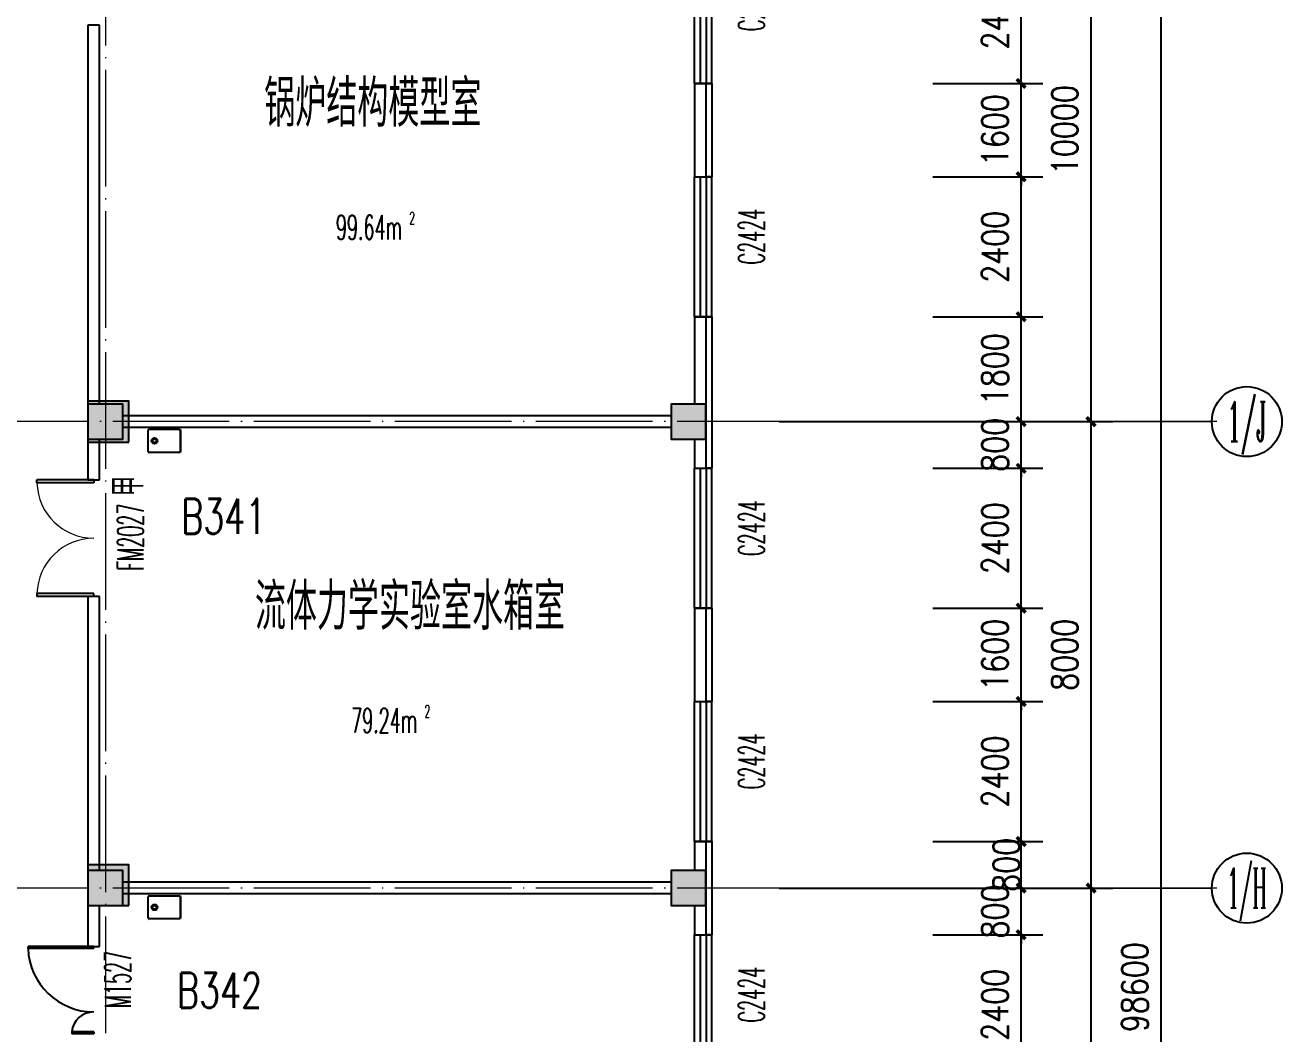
# Model space of a CAD drawing. Extents: x 1417642 to 3570900, y 124798 to 1191112.
# Drawn here: x 1577232 to 1598787, y 441296 to 458595 of the extents above; entities that cross this region are included whole.
import ezdxf
from ezdxf.enums import TextEntityAlignment as Align

# ---------------------------------------------------------------- set-up
doc = ezdxf.new("R2010")
doc.units = 0
doc.header["$LTSCALE"] = 1000
doc.header["$MEASUREMENT"] = 0
doc.linetypes.add('DOTE', pattern=[2.42, 2, -0.2, 0.02, -0.2])
doc.layers.get('0').update_dxf_attribs({"linetype": 'CONTINUOUS'})
doc.layers.get('Defpoints').update_dxf_attribs({"linetype": 'CONTINUOUS'})
for name, color, linetype in [('AXIS', 3, 'CONTINUOUS'), ('AXIS_TEXT', 7, 'CONTINUOUS'), ('colu', 2, 'CONTINUOUS'), ('COLUMN', 9, 'CONTINUOUS'), ('DOTE', 1, 'DOTE'), ('PUB_DIM', 3, 'CONTINUOUS'), ('PUB_HATCH', 8, 'CONTINUOUS'), ('PUB_TEXT', 40, 'CONTINUOUS'), ('SPACE', 7, 'CONTINUOUS'), ('SURFACE', 6, 'CONTINUOUS'), ('tiaozheng', 20, 'CONTINUOUS'), ('WALL', 4, 'CONTINUOUS'), ('WINDOW', 2, 'CONTINUOUS'), ('WINDOW_TEXT', 7, 'CONTINUOUS'), ('填充', 252, 'CONTINUOUS'), ('柱填充', 8, 'CONTINUOUS'), ('水点', 3, 'CONTINUOUS')]:
    doc.layers.add(name, color=color, linetype=linetype)
doc.styles.add('_TCH_AXIS', font='COMPLEX', dxfattribs={"bigfont": 'GBCBIG'})
doc.styles.add('_TCH_SPACE', font='ROMANS', dxfattribs={"width": 0.7, "height": 5, "bigfont": 'Z'})
doc.styles.add('_TCH_WINDOW', font='ROMANS.shx', dxfattribs={"width": 0.7, "height": 400, "bigfont": 'Z.shx'})
doc.styles.add('DIM_FONT', font='SIMPLEX.shx', dxfattribs={"width": 0.8})
doc.styles.get("Standard").update_dxf_attribs({"font": 'GBENOR', "bigfont": 'GBCBIG'})
doc.styles.add('Z', font='ROMANS', dxfattribs={"width": 0.7, "bigfont": 'Z'})
doc.dimstyles.new('DIMN150', dxfattribs={"dimscale": 1.5, "dimtxt": 300, "dimasz": 100, "dimexe": 250, "dimexo": 300, "dimgap": 150, "dimtad": 1, "dimdec": 0, "dimzin": 0, "dimdsep": 46, "dimtxsty": 'DIM_FONT', "dimblk": 'ARCHTICK', "dimcen": 0.09, "dimdle": 1.5, "dimclrt": 7, "dimazin": 2, "dimtfac": 1, "dimtdec": 0, "dimtix": 1, "dimtmove": 2, "dimatfit": 3, "dimldrblk": 'ARCHTICK', "dimfxl": 1, "dimtolj": 1, "dimtzin": 0, "dimarcsym": 0})

# ---------------------------------------------------------------- blocks, each defined once
blk = doc.blocks.new('M_E3')
for p, q in [((-275, -410), (-275, -50)), ((-255, -30), (255, -30)), ((275, -50), (275, -410)), ((255, -430), (-255, -430))]:
    blk.add_line(p, q)
at = {"const_width": 1.5}
for points in [[(-275, 0, 0.414214), (-305, -30, 0.414214)], [(305, -30, 0.414214), (275, 0, 0.414214)], [(-305, -430, 0.414214), (-275, -460, 0.414214)], [(275, -460, 0.414214), (305, -430, 0.414214)]]:
    blk.add_lwpolyline(points, format="xyb", dxfattribs=at)
for points in [[(-275, 0), (275, 0)], [(-305, -430), (-305, -30)], [(305, -30), (305, -430)], [(275, -460), (-275, -460)]]:
    blk.add_lwpolyline(points, dxfattribs=at)
for radius in [50, 32.5]:
    blk.add_circle((165, -230), radius)
for centre, start, end in [((-255, -50), 90, 180), ((255, -50), 0, 90), ((-255, -410), 180, 270), ((255, -410), 270, 0)]:
    blk.add_arc(centre, 20, start, end)
at = {"width": 0.8, "flags": 9}
for tag in ['XSIZE', 'YSIZE']:
    blk.add_attdef(tag, (0, 0), '', height=0.5, dxfattribs=at)
blk = doc.blocks.new('i89')
at = {"layer": '柱填充'}
h = blk.add_hatch(color=256, dxfattribs=at)
h.paths.add_polyline_path([(1555333, 501498), (1555333, 502098), (1554733, 502098), (1554733, 501498)])
h.paths.add_polyline_path([(1525733, 501498), (1525733, 502098), (1525133, 502098), (1525133, 501498)])
h.paths.add_polyline_path([(1517733, 501498), (1517733, 502098), (1517133, 502098), (1517133, 501498)])
h.paths.add_polyline_path([(1509733, 501498), (1509733, 502098), (1509133, 502098), (1509133, 501498)])
h.paths.add_polyline_path([(1501733, 501498), (1501733, 502098), (1501133, 502098), (1501133, 501498)])
h.paths.add_polyline_path([(1498133, 501498), (1498133, 502098), (1497533, 502098), (1497533, 501498)])
h.paths.add_polyline_path([(1498133, 529448), (1498133, 530148), (1497433, 530148), (1497433, 529448)])
h.paths.add_polyline_path([(1498133, 537448), (1498133, 538148), (1497433, 538148), (1497433, 537448)])
h.paths.add_polyline_path([(1541783, 545398), (1541783, 546098), (1541083, 546098), (1541083, 545398)])
h.paths.add_polyline_path([(1565333, 559098), (1565333, 559698), (1564733, 559698), (1564733, 559098)])
h.paths.add_polyline_path([(1565383, 549098), (1565383, 549798), (1564683, 549798), (1564683, 549098)])
h.paths.add_polyline_path([(1565333, 545498), (1565333, 546098), (1564733, 546098), (1564733, 545498)])
h.paths.add_polyline_path([(1565383, 538098), (1564683, 538098), (1564683, 537498), (1565383, 537498)])
h.paths.add_polyline_path([(1565333, 529498), (1565333, 530098), (1564733, 530098), (1564733, 529498)])
h.paths.add_polyline_path([(1565333, 519498), (1565333, 520098), (1564733, 520098), (1564733, 519498)])
h.paths.add_polyline_path([(1565333, 511498), (1565333, 512098), (1564733, 512098), (1564733, 511498)])
h.paths.add_polyline_path([(1565333, 501498), (1565333, 502098), (1564733, 502098), (1564733, 501498)])
h.paths.add_polyline_path([(1555333, 559098), (1555333, 559698), (1554733, 559698), (1554733, 559098)])
h.paths.add_polyline_path([(1555333, 549098), (1555333, 549698), (1554733, 549698), (1554733, 549098)])
h.paths.add_polyline_path([(1555333, 545498), (1555333, 546098), (1554733, 546098), (1554733, 545498)])
h.paths.add_polyline_path([(1555333, 537498), (1555333, 538098), (1554733, 538098), (1554733, 537498)])
h.paths.add_polyline_path([(1555433, 529448), (1555433, 530148), (1554733, 530148), (1554733, 529448)])
h.paths.add_polyline_path([(1555433, 519448), (1555433, 520148), (1554733, 520148), (1554733, 519448)])
h.paths.add_polyline_path([(1555433, 511498), (1555433, 512198), (1554733, 512198), (1554733, 511498)])
h.paths.add_polyline_path([(1551733, 557298), (1551733, 557898), (1551133, 557898), (1551133, 557298)])
h.paths.add_polyline_path([(1551783, 549098), (1551783, 549798), (1551083, 549798), (1551083, 549098)])
h.paths.add_polyline_path([(1551733, 545498), (1551733, 546098), (1551133, 546098), (1551133, 545498)])
h.paths.add_polyline_path([(1551733, 537498), (1551733, 538098), (1551133, 538098), (1551133, 537498)])
h.paths.add_polyline_path([(1551733, 529498), (1551733, 530098), (1551133, 530098), (1551133, 529498)])
h.paths.add_polyline_path([(1551733, 519498), (1551733, 520098), (1551133, 520098), (1551133, 519498)])
h.paths.add_polyline_path([(1551783, 511498), (1551783, 512198), (1551083, 512198), (1551083, 511498)])
h.paths.add_polyline_path([(1551733, 501498), (1551733, 502098), (1551133, 502098), (1551133, 501498)])
h.paths.add_polyline_path([(1541733, 559098), (1541733, 559698), (1541133, 559698), (1541133, 559098)])
h.paths.add_polyline_path([(1541733, 557298), (1541733, 557898), (1541133, 557898), (1541133, 557298)])
h.paths.add_polyline_path([(1541783, 549098), (1541783, 549798), (1541083, 549798), (1541083, 549098)])
h.paths.add_polyline_path([(1541733, 537498), (1541733, 538298), (1541133, 538298), (1541133, 537498)])
h.paths.add_polyline_path([(1541733, 519298), (1541733, 520098), (1541133, 520098), (1541133, 519298)])
h.paths.add_polyline_path([(1541833, 511498), (1541833, 512298), (1541033, 512298), (1541033, 511498)])
h.paths.add_polyline_path([(1541733, 501498), (1541733, 502098), (1541133, 502098), (1541133, 501498)])
h.paths.add_polyline_path([(1533733, 559098), (1533733, 559698), (1533133, 559698), (1533133, 559098)])
h.paths.add_polyline_path([(1533783, 549098), (1533783, 549798), (1533083, 549798), (1533083, 549098)])
h.paths.add_polyline_path([(1533733, 545498), (1533733, 546098), (1533133, 546098), (1533133, 545498)])
h.paths.add_polyline_path([(1533733, 537498), (1533733, 538298), (1533133, 538298), (1533133, 537498)])
h.paths.add_polyline_path([(1533733, 519298), (1533733, 520098), (1533133, 520098), (1533133, 519298)])
h.paths.add_polyline_path([(1533833, 511498), (1533833, 512298), (1533033, 512298), (1533033, 511498)])
h.paths.add_polyline_path([(1533733, 501498), (1533733, 502098), (1533133, 502098), (1533133, 501498)])
h.paths.add_polyline_path([(1525733, 559098), (1525733, 559698), (1525133, 559698), (1525133, 559098)])
h.paths.add_polyline_path([(1525783, 549098), (1525783, 549798), (1525083, 549798), (1525083, 549098)])
h.paths.add_polyline_path([(1525733, 545498), (1525733, 546098), (1525133, 546098), (1525133, 545498)])
h.paths.add_polyline_path([(1525733, 537498), (1525733, 538298), (1525133, 538298), (1525133, 537498)])
h.paths.add_polyline_path([(1525733, 519298), (1525733, 520098), (1525133, 520098), (1525133, 519298)])
h.paths.add_polyline_path([(1525833, 511498), (1525833, 512298), (1525033, 512298), (1525033, 511498)])
h.paths.add_polyline_path([(1517733, 559098), (1517733, 559698), (1517133, 559698), (1517133, 559098)])
h.paths.add_polyline_path([(1517783, 549098), (1517783, 549798), (1517083, 549798), (1517083, 549098)])
h.paths.add_polyline_path([(1517733, 545498), (1517733, 546098), (1517133, 546098), (1517133, 545498)])
h.paths.add_polyline_path([(1517733, 537498), (1517733, 538298), (1517133, 538298), (1517133, 537498)])
h.paths.add_polyline_path([(1517733, 519298), (1517733, 520098), (1517133, 520098), (1517133, 519298)])
h.paths.add_polyline_path([(1517833, 511498), (1517833, 512298), (1517033, 512298), (1517033, 511498)])
h.paths.add_polyline_path([(1509733, 559098), (1509733, 559698), (1509133, 559698), (1509133, 559098)])
h.paths.add_polyline_path([(1509783, 549098), (1509783, 549798), (1509083, 549798), (1509083, 549098)])
h.paths.add_polyline_path([(1509733, 545498), (1509733, 546098), (1509133, 546098), (1509133, 545498)])
h.paths.add_polyline_path([(1509733, 537498), (1509733, 538298), (1509133, 538298), (1509133, 537498)])
h.paths.add_polyline_path([(1509733, 519298), (1509733, 520098), (1509133, 520098), (1509133, 519298)])
h.paths.add_polyline_path([(1509833, 511498), (1509833, 512298), (1509033, 512298), (1509033, 511498)])
h.paths.add_polyline_path([(1509733, 480798), (1509733, 481398), (1509133, 481398), (1509133, 480798)])
h.paths.add_polyline_path([(1501733, 559098), (1501733, 559698), (1501133, 559698), (1501133, 559098)])
h.paths.add_polyline_path([(1501733, 549098), (1501733, 549698), (1501133, 549698), (1501133, 549098)])
h.paths.add_polyline_path([(1501733, 545498), (1501733, 546098), (1501133, 546098), (1501133, 545498)])
h.paths.add_polyline_path([(1501733, 537498), (1501733, 538098), (1501133, 538098), (1501133, 537498)])
h.paths.add_polyline_path([(1501733, 529498), (1501733, 530098), (1501133, 530098), (1501133, 529498)])
h.paths.add_polyline_path([(1501733, 519498), (1501733, 520098), (1501133, 520098), (1501133, 519498)])
h.paths.add_polyline_path([(1501833, 511498), (1501833, 512198), (1501133, 512198), (1501133, 511498)])
h.paths.add_polyline_path([(1501733, 480798), (1501733, 481398), (1501133, 481398), (1501133, 480798)])
h.paths.add_polyline_path([(1498133, 559098), (1498133, 559698), (1497533, 559698), (1497533, 559098)])
h.paths.add_polyline_path([(1498183, 549098), (1498183, 549798), (1497483, 549798), (1497483, 549098)])
h.paths.add_polyline_path([(1498133, 545498), (1498133, 546098), (1497533, 546098), (1497533, 545498)])
h.paths.add_polyline_path([(1498133, 519448), (1498133, 520148), (1497433, 520148), (1497433, 519448)])
h.paths.add_polyline_path([(1498133, 511448), (1498133, 512148), (1497433, 512148), (1497433, 511448)])
h.paths.add_polyline_path([(1498133, 480798), (1498133, 481398), (1497533, 481398), (1497533, 480798)])
h.paths.add_polyline_path([(1488133, 559098), (1488133, 559698), (1487533, 559698), (1487533, 559098)])
h.paths.add_polyline_path([(1488233, 549098), (1488233, 549798), (1487533, 549798), (1487533, 549098)])
h.paths.add_polyline_path([(1488133, 545498), (1488133, 546098), (1487533, 546098), (1487533, 545498)])
h.paths.add_polyline_path([(1488133, 537498), (1488133, 538098), (1487533, 538098), (1487533, 537498)])
h.paths.add_polyline_path([(1488133, 529498), (1488133, 530098), (1487533, 530098), (1487533, 529498)])
h.paths.add_polyline_path([(1488133, 519498), (1488133, 520098), (1487533, 520098), (1487533, 519498)])
h.paths.add_polyline_path([(1488133, 511498), (1488133, 512098), (1487533, 512098), (1487533, 511498)])
h.paths.add_polyline_path([(1488133, 501498), (1488133, 502098), (1487533, 502098), (1487533, 501498)])
h.paths.add_polyline_path([(1488133, 480798), (1488133, 481398), (1487533, 481398), (1487533, 480798)])
h.paths.add_polyline_path([(1498133, 484398), (1498133, 485198), (1497433, 485198), (1497433, 484398)])
h.paths.add_polyline_path([(1498134, 496298), (1498134, 497098), (1497433, 497098), (1497433, 496298)])
h.paths.add_polyline_path([(1487533, 497098), (1487533, 496298), (1488233, 496298), (1488233, 497098)])
h.paths.add_polyline_path([(1487533, 485198), (1487533, 484398), (1488233, 484398), (1488233, 485198)])
h.paths.add_polyline_path([(1509733, 496298), (1509733, 497098), (1509033, 497098), (1509033, 496298)])
h.paths.add_polyline_path([(1509733, 484398), (1509733, 485198), (1509033, 485198), (1509033, 484398)])
at = {"layer": 'colu'}
for points in [[(1555433, 519448), (1555433, 520148), (1554733, 520148), (1554733, 519448)], [(1565333, 519498), (1565333, 520098), (1564733, 520098), (1564733, 519498)], [(1555433, 511498), (1555433, 512198), (1554733, 512198), (1554733, 511498)], [(1565333, 511498), (1565333, 512098), (1564733, 512098), (1564733, 511498)]]:
    blk.add_lwpolyline(points, close=True, dxfattribs=at)
blk = doc.blocks.new('_ArchTick')
at = {"color": 0, "linetype": 'ByBlock', "const_width": 0.4}
blk.add_lwpolyline([(-0.5, -0.5), (0.5, 0.5)], dxfattribs=at)
blk = doc.blocks.new('*D1797')
at = {"layer": 'Defpoints', "color": 0}
for p in [(1592349, 442995), (1594315, 442995), (1592349, 440595)]:
    blk.add_point(p, dxfattribs=at)
at = {"layer": 'PUB_DIM', "color": 0, "lineweight": -2}
for p, q in [((1592799, 442995), (1594690, 442995)), ((1594315, 440593), (1594315, 442998)), ((1592799, 440595), (1594690, 440595))]:
    blk.add_line(p, q, dxfattribs=at)
at = {"layer": 'PUB_DIM', "color": 0, "lineweight": -2, "xscale": 150, "yscale": 150, "zscale": 150}
for p, rotation in [((1594315, 442995), 90), ((1594315, 440595), 270)]:
    blk.add_blockref('_ArchTick', p, dxfattribs=dict(at, rotation=rotation))
at = {"layer": 'PUB_DIM', "color": 7, "insert": (1593865, 441795), "char_height": 450, "attachment_point": 5, "rotation": 90, "style": 'DIM_FONT'}
blk.add_mtext('\\A1;2400', dxfattribs=at)
blk = doc.blocks.new('*D1798')
at = {"layer": 'Defpoints', "color": 0}
for p in [(1592349, 443795), (1594315, 443795), (1592349, 442995)]:
    blk.add_point(p, dxfattribs=at)
at = {"layer": 'PUB_DIM', "color": 0, "lineweight": -2}
for p, q in [((1594315, 443795), (1594315, 443945)), ((1592799, 443795), (1594690, 443795)), ((1594315, 442995), (1594315, 443795)), ((1592799, 442995), (1594690, 442995)), ((1594315, 442995), (1594315, 442845))]:
    blk.add_line(p, q, dxfattribs=at)
at = {"layer": 'PUB_DIM', "color": 0, "lineweight": -2, "xscale": 150, "yscale": 150, "zscale": 150}
for p, rotation in [((1594315, 443795), 270), ((1594315, 442995), 90)]:
    blk.add_blockref('_ArchTick', p, dxfattribs=dict(at, rotation=rotation))
at = {"layer": 'PUB_DIM', "color": 7, "insert": (1593865, 443395), "char_height": 450, "attachment_point": 5, "rotation": 90, "style": 'DIM_FONT'}
blk.add_mtext('\\A1;800', dxfattribs=at)
blk = doc.blocks.new('*D1799')
at = {"layer": 'Defpoints', "color": 0}
for p in [(1592349, 444595), (1594315, 444595), (1592349, 443795)]:
    blk.add_point(p, dxfattribs=at)
at = {"layer": 'PUB_DIM', "color": 0, "lineweight": -2}
for p, q in [((1592799, 444595), (1594690, 444595)), ((1594315, 443793), (1594315, 444598)), ((1592799, 443795), (1594690, 443795))]:
    blk.add_line(p, q, dxfattribs=at)
at = {"layer": 'PUB_DIM', "color": 0, "lineweight": -2, "xscale": 150, "yscale": 150, "zscale": 150}
for p, rotation in [((1594315, 444595), 90), ((1594315, 443795), 270)]:
    blk.add_blockref('_ArchTick', p, dxfattribs=dict(at, rotation=rotation))
at = {"layer": 'PUB_DIM', "color": 7, "insert": (1594063, 444195), "char_height": 450, "attachment_point": 5, "rotation": 90, "style": 'DIM_FONT'}
blk.add_mtext('\\A1;800', dxfattribs=at)
blk = doc.blocks.new('*D1800')
at = {"layer": 'Defpoints', "color": 0}
for p in [(1592349, 446995), (1594315, 446995), (1592349, 444595)]:
    blk.add_point(p, dxfattribs=at)
at = {"layer": 'PUB_DIM', "color": 0, "lineweight": -2}
for p, q in [((1592799, 446995), (1594690, 446995)), ((1594315, 444593), (1594315, 446998)), ((1592799, 444595), (1594690, 444595))]:
    blk.add_line(p, q, dxfattribs=at)
at = {"layer": 'PUB_DIM', "color": 0, "lineweight": -2, "xscale": 150, "yscale": 150, "zscale": 150}
for p, rotation in [((1594315, 446995), 90), ((1594315, 444595), 270)]:
    blk.add_blockref('_ArchTick', p, dxfattribs=dict(at, rotation=rotation))
at = {"layer": 'PUB_DIM', "color": 7, "insert": (1593865, 445795), "char_height": 450, "attachment_point": 5, "rotation": 90, "style": 'DIM_FONT'}
blk.add_mtext('\\A1;2400', dxfattribs=at)
blk = doc.blocks.new('*D1801')
at = {"layer": 'Defpoints', "color": 0}
for p in [(1592349, 448595), (1594315, 448595), (1592349, 446995)]:
    blk.add_point(p, dxfattribs=at)
at = {"layer": 'PUB_DIM', "color": 0, "lineweight": -2}
for p, q in [((1592799, 448595), (1594690, 448595)), ((1594315, 448595), (1594315, 448745)), ((1594315, 446995), (1594315, 448595)), ((1592799, 446995), (1594690, 446995)), ((1594315, 446995), (1594315, 446845))]:
    blk.add_line(p, q, dxfattribs=at)
at = {"layer": 'PUB_DIM', "color": 0, "lineweight": -2, "xscale": 150, "yscale": 150, "zscale": 150}
for p, rotation in [((1594315, 448595), 270), ((1594315, 446995), 90)]:
    blk.add_blockref('_ArchTick', p, dxfattribs=dict(at, rotation=rotation))
at = {"layer": 'PUB_DIM', "color": 7, "insert": (1593865, 447795), "char_height": 450, "attachment_point": 5, "rotation": 90, "style": 'DIM_FONT'}
blk.add_mtext('\\A1;1600', dxfattribs=at)
blk = doc.blocks.new('*D1802')
at = {"layer": 'Defpoints', "color": 0}
for p in [(1592349, 450995), (1594315, 450995), (1592349, 448595)]:
    blk.add_point(p, dxfattribs=at)
at = {"layer": 'PUB_DIM', "color": 0, "lineweight": -2}
for p, q in [((1592799, 450995), (1594690, 450995)), ((1594315, 448593), (1594315, 450998)), ((1592799, 448595), (1594690, 448595))]:
    blk.add_line(p, q, dxfattribs=at)
at = {"layer": 'PUB_DIM', "color": 0, "lineweight": -2, "xscale": 150, "yscale": 150, "zscale": 150}
for p, rotation in [((1594315, 450995), 90), ((1594315, 448595), 270)]:
    blk.add_blockref('_ArchTick', p, dxfattribs=dict(at, rotation=rotation))
at = {"layer": 'PUB_DIM', "color": 7, "insert": (1593865, 449795), "char_height": 450, "attachment_point": 5, "rotation": 90, "style": 'DIM_FONT'}
blk.add_mtext('\\A1;2400', dxfattribs=at)
blk = doc.blocks.new('*D1803')
at = {"layer": 'Defpoints', "color": 0}
for p in [(1592349, 451796), (1594315, 451796), (1592349, 450995)]:
    blk.add_point(p, dxfattribs=at)
at = {"layer": 'PUB_DIM', "color": 0, "lineweight": -2}
for p, q in [((1592799, 451796), (1594690, 451796)), ((1594315, 451796), (1594315, 451946)), ((1594315, 450995), (1594315, 451796)), ((1592799, 450995), (1594690, 450995)), ((1594315, 450995), (1594315, 450845))]:
    blk.add_line(p, q, dxfattribs=at)
at = {"layer": 'PUB_DIM', "color": 0, "lineweight": -2, "xscale": 150, "yscale": 150, "zscale": 150}
for p, rotation in [((1594315, 451796), 270), ((1594315, 450995), 90)]:
    blk.add_blockref('_ArchTick', p, dxfattribs=dict(at, rotation=rotation))
at = {"layer": 'PUB_DIM', "color": 7, "insert": (1593865, 451396), "char_height": 450, "attachment_point": 5, "rotation": 90, "style": 'DIM_FONT'}
blk.add_mtext('\\A1;800', dxfattribs=at)
blk = doc.blocks.new('*D1804')
at = {"layer": 'Defpoints', "color": 0}
for p in [(1592349, 453595), (1594315, 453595), (1592349, 451796)]:
    blk.add_point(p, dxfattribs=at)
at = {"layer": 'PUB_DIM', "color": 0, "lineweight": -2}
for p, q in [((1592799, 453595), (1594690, 453595)), ((1594315, 451793), (1594315, 453598)), ((1592799, 451796), (1594690, 451796))]:
    blk.add_line(p, q, dxfattribs=at)
at = {"layer": 'PUB_DIM', "color": 0, "lineweight": -2, "xscale": 150, "yscale": 150, "zscale": 150}
for p, rotation in [((1594315, 453595), 90), ((1594315, 451796), 270)]:
    blk.add_blockref('_ArchTick', p, dxfattribs=dict(at, rotation=rotation))
at = {"layer": 'PUB_DIM', "color": 7, "insert": (1593865, 452696), "char_height": 450, "attachment_point": 5, "rotation": 90, "style": 'DIM_FONT'}
blk.add_mtext('\\A1;1800', dxfattribs=at)
blk = doc.blocks.new('*D1805')
at = {"layer": 'Defpoints', "color": 0}
for p in [(1592349, 455995), (1594315, 455995), (1592349, 453595)]:
    blk.add_point(p, dxfattribs=at)
at = {"layer": 'PUB_DIM', "color": 0, "lineweight": -2}
for p, q in [((1592799, 455995), (1594690, 455995)), ((1594315, 453593), (1594315, 455998)), ((1592799, 453595), (1594690, 453595))]:
    blk.add_line(p, q, dxfattribs=at)
at = {"layer": 'PUB_DIM', "color": 0, "lineweight": -2, "xscale": 150, "yscale": 150, "zscale": 150}
for p, rotation in [((1594315, 455995), 90), ((1594315, 453595), 270)]:
    blk.add_blockref('_ArchTick', p, dxfattribs=dict(at, rotation=rotation))
at = {"layer": 'PUB_DIM', "color": 7, "insert": (1593865, 454795), "char_height": 450, "attachment_point": 5, "rotation": 90, "style": 'DIM_FONT'}
blk.add_mtext('\\A1;2400', dxfattribs=at)
blk = doc.blocks.new('*D1806')
at = {"layer": 'Defpoints', "color": 0}
for p in [(1592349, 457595), (1594315, 457595), (1592349, 455995)]:
    blk.add_point(p, dxfattribs=at)
at = {"layer": 'PUB_DIM', "color": 0, "lineweight": -2}
for p, q in [((1594315, 457595), (1594315, 457745)), ((1592799, 457595), (1594690, 457595)), ((1594315, 455995), (1594315, 457595)), ((1592799, 455995), (1594690, 455995)), ((1594315, 455995), (1594315, 455845))]:
    blk.add_line(p, q, dxfattribs=at)
at = {"layer": 'PUB_DIM', "color": 0, "lineweight": -2, "xscale": 150, "yscale": 150, "zscale": 150}
for p, rotation in [((1594315, 457595), 270), ((1594315, 455995), 90)]:
    blk.add_blockref('_ArchTick', p, dxfattribs=dict(at, rotation=rotation))
at = {"layer": 'PUB_DIM', "color": 7, "insert": (1593865, 456795), "char_height": 450, "attachment_point": 5, "rotation": 90, "style": 'DIM_FONT'}
blk.add_mtext('\\A1;1600', dxfattribs=at)
blk = doc.blocks.new('*D1807')
at = {"layer": 'Defpoints', "color": 0}
for p in [(1592349, 459995), (1594315, 459995), (1592349, 457595)]:
    blk.add_point(p, dxfattribs=at)
at = {"layer": 'PUB_DIM', "color": 0, "lineweight": -2}
for p, q in [((1592799, 459995), (1594690, 459995)), ((1594315, 457593), (1594315, 459998)), ((1592799, 457595), (1594690, 457595))]:
    blk.add_line(p, q, dxfattribs=at)
at = {"layer": 'PUB_DIM', "color": 0, "lineweight": -2, "xscale": 150, "yscale": 150, "zscale": 150}
for p, rotation in [((1594315, 459995), 90), ((1594315, 457595), 270)]:
    blk.add_blockref('_ArchTick', p, dxfattribs=dict(at, rotation=rotation))
at = {"layer": 'PUB_DIM', "color": 7, "insert": (1593865, 458795), "char_height": 450, "attachment_point": 5, "rotation": 90, "style": 'DIM_FONT'}
blk.add_mtext('\\A1;2400', dxfattribs=at)
blk = doc.blocks.new('*D1814')
at = {"layer": 'Defpoints', "color": 0}
for p in [(1594007, 491395), (1596715, 491395), (1594007, 392795)]:
    blk.add_point(p, dxfattribs=at)
at = {"layer": 'PUB_DIM', "color": 0, "lineweight": -2}
for p, q in [((1594457, 491395), (1597090, 491395)), ((1596715, 392793), (1596715, 491398)), ((1594457, 392795), (1597090, 392795))]:
    blk.add_line(p, q, dxfattribs=at)
at = {"layer": 'PUB_DIM', "color": 0, "lineweight": -2, "xscale": 150, "yscale": 150, "zscale": 150}
for p, rotation in [((1596715, 491395), 90), ((1596715, 392795), 270)]:
    blk.add_blockref('_ArchTick', p, dxfattribs=dict(at, rotation=rotation))
at = {"layer": 'PUB_DIM', "color": 7, "insert": (1596265, 442095), "char_height": 450, "attachment_point": 5, "rotation": 90, "style": 'DIM_FONT'}
blk.add_mtext('\\A1;98600', dxfattribs=at)
blk = doc.blocks.new('*D1819')
at = {"layer": 'AXIS', "color": 0, "lineweight": -2}
for p, q in [((1590165, 461795), (1595889, 461795)), ((1595514, 451793), (1595514, 461798)), ((1590165, 451796), (1595889, 451796))]:
    blk.add_line(p, q, dxfattribs=at)
at = {"layer": 'Defpoints', "color": 0}
for p in [(1589715, 461795), (1595514, 461795), (1589715, 451796)]:
    blk.add_point(p, dxfattribs=at)
at = {"layer": 'AXIS', "color": 0, "lineweight": -2, "xscale": 150, "yscale": 150, "zscale": 150}
for p, rotation in [((1595514, 461795), 90), ((1595514, 451796), 270)]:
    blk.add_blockref('_ArchTick', p, dxfattribs=dict(at, rotation=rotation))
at = {"layer": 'AXIS', "color": 7, "insert": (1595064, 456796), "char_height": 450, "attachment_point": 5, "rotation": 90, "style": 'DIM_FONT'}
blk.add_mtext('\\A1;10000', dxfattribs=at)
blk = doc.blocks.new('*D1820')
at = {"layer": 'AXIS', "color": 0, "lineweight": -2}
for p, q in [((1590165, 451796), (1595889, 451796)), ((1595514, 443793), (1595514, 451798)), ((1590165, 443796), (1595889, 443796))]:
    blk.add_line(p, q, dxfattribs=at)
at = {"layer": 'Defpoints', "color": 0}
for p in [(1589715, 451796), (1595514, 451796), (1589715, 443796)]:
    blk.add_point(p, dxfattribs=at)
at = {"layer": 'AXIS', "color": 0, "lineweight": -2, "xscale": 150, "yscale": 150, "zscale": 150}
for p, rotation in [((1595514, 451796), 90), ((1595514, 443796), 270)]:
    blk.add_blockref('_ArchTick', p, dxfattribs=dict(at, rotation=rotation))
at = {"layer": 'AXIS', "color": 7, "insert": (1595064, 447796), "char_height": 450, "attachment_point": 5, "rotation": 90, "style": 'DIM_FONT'}
blk.add_mtext('\\A1;8000', dxfattribs=at)
blk = doc.blocks.new('*D1821')
at = {"layer": 'AXIS', "color": 0, "lineweight": -2}
for p, q in [((1590165, 443796), (1595889, 443796)), ((1595514, 433793), (1595514, 443798)), ((1590165, 433796), (1595889, 433796))]:
    blk.add_line(p, q, dxfattribs=at)
at = {"layer": 'Defpoints', "color": 0}
for p in [(1589715, 443796), (1595514, 443796), (1589715, 433796)]:
    blk.add_point(p, dxfattribs=at)
at = {"layer": 'AXIS', "color": 0, "lineweight": -2, "xscale": 150, "yscale": 150, "zscale": 150}
for p, rotation in [((1595514, 443796), 90), ((1595514, 433796), 270)]:
    blk.add_blockref('_ArchTick', p, dxfattribs=dict(at, rotation=rotation))
at = {"layer": 'AXIS', "color": 7, "insert": (1595064, 438796), "char_height": 450, "attachment_point": 5, "rotation": 90, "style": 'DIM_FONT'}
blk.add_mtext('\\A1;10000', dxfattribs=at)
blk = doc.blocks.new('_FZH')
blk.add_lwpolyline([(-0.5, -0.5), (0.5, -0.5), (0.5, 0.5), (-0.5, 0.5)], close=True)
at = {"layer": 'PUB_HATCH'}
blk.add_solid([(-0.5, -0.5), (0.5, -0.5), (-0.5, 0.5), (0.5, 0.5)], dxfattribs=at)
blk = doc.blocks.new('$DorLib2D$00000002')
for p, q in [((-0.5, 0), (-0.5, 0.4875)), ((-0.475, 0.4875), (-0.5, 0.4875)), ((-0.475, 0), (-0.475, 0.4875)), ((0.475, 0), (0.475, 0.4875)), ((0.475, 0.4875), (0.5, 0.4875)), ((0.5, 0), (0.5, 0.4875)), ((-0.5, 0), (-0.475, 0)), ((0.5, 0), (0.475, 0))]:
    blk.add_line(p, q)
at = {"lineweight": 13}
for centre, start, end in [((-0.4875, 0), 0, 88.53072), ((0.4875, 0), 91.46928, 180)]:
    blk.add_arc(centre, 0.4875, start, end, dxfattribs=at)
blk = doc.blocks.new('$DorLib2D$00000225')
at = {"color": 0}
for p, q in [((0.475, -0.001), (0.475, 0.752)), ((0.475, 0.752), (0.5, 0.752)), ((0.5, -0.001), (0.5, 0.752)), ((-0.5, 0), (-0.5, 0.252)), ((-0.475, 0.252), (-0.5, 0.252)), ((-0.475, 0), (-0.475, 0.252)), ((-0.475, 0), (-0.5, 0)), ((0.475, -0.001), (0.5, -0.001))]:
    blk.add_line(p, q, dxfattribs=at)
for centre, radius, start, end in [((0.505, -0.002), 0.755, 92.2493, 179.7238), ((-0.501, 0.003), 0.251, 359.7899, 84.0974)]:
    blk.add_arc(centre, radius, start, end, dxfattribs=at)
blk = doc.blocks.new('$TCHSYS$WIN2D')
for p, q in [((-0.5, 0.5), (0.5, 0.5)), ((-0.5, 0.5), (-0.5, -0.5)), ((0.5, 0.5), (0.5, -0.5)), ((0.5, 0.1667), (-0.5, 0.1667)), ((0.5, -0.1667), (-0.5, -0.1667)), ((-0.5, -0.5), (0.5, -0.5))]:
    blk.add_line(p, q)

msp = doc.modelspace()

# ---------------------------------------------------------------- linework, layer by layer
at = {"layer": 'AXIS', "lineweight": 0}
for p, q in [((1592462.6, 451795.6), (1597587.2, 451795.6)), ((1592462.6, 443795.6), (1597587.2, 443795.6))]:
    msp.add_line(p, q, dxfattribs=at)
at = {"layer": 'AXIS'}
for centre in [(1598187.2, 451795.6), (1598187.2, 443795.6)]:
    msp.add_circle(centre, 600, dxfattribs=at)
at = {"layer": 'DOTE', "lineweight": 0}
for points in [[(1578610.3, 496546.8), (1578610.3, 385594.9)], [(1597673.8, 451795.5), (1501410.3, 451795.5)], [(1597673.8, 443795.5), (1501410.3, 443795.5)]]:
    msp.add_lwpolyline(points, dxfattribs=at)
at = {"layer": 'SURFACE'}
for p, q in [((1589010.3, 457595.5), (1588910.3, 457595.5)), ((1589010.3, 457595.5), (1589010.3, 455995.4)), ((1589010.3, 455995.4), (1588910.3, 455995.4)), ((1589010.3, 453595.4), (1588910.3, 453595.4)), ((1589010.3, 453595.4), (1589010.3, 451795.8)), ((1589010.3, 451795.8), (1589010.3, 450995.6)), ((1589010.3, 450995.6), (1588910.3, 450995.6)), ((1589010.3, 448595.6), (1588910.3, 448595.6)), ((1589010.3, 448595.6), (1589010.3, 446995.6)), ((1589010.3, 446995.6), (1588910.3, 446995.6)), ((1589010.3, 444595.6), (1588910.3, 444595.6)), ((1589010.3, 444595.6), (1589010.3, 443795.8)), ((1589010.3, 443795.8), (1589010.3, 442995.5)), ((1589010.3, 442995.5), (1588910.3, 442995.5))]:
    msp.add_line(p, q, dxfattribs=at)
at = {"layer": 'WALL'}
for p, q in [((1578510.3, 458595.2), (1578310.3, 458595.2)), ((1578310.3, 458595.2), (1578310.3, 452095.8)), ((1578510.3, 452095.8), (1578510.3, 458595.2)), ((1588710.3, 457595.5), (1588710.3, 455995.4)), ((1588910.3, 457595.5), (1588710.3, 457595.5)), ((1588910.3, 455995.4), (1588910.3, 457595.5)), ((1588710.3, 455995.4), (1588910.3, 455995.4)), ((1588910.3, 453595.4), (1588710.3, 453595.4)), ((1588710.3, 453595.4), (1588710.3, 452095.8)), ((1588910.3, 452095.8), (1588910.3, 453595.4)), ((1588310.3, 451895.8), (1578910.3, 451895.8)), ((1588310.3, 451695.8), (1578910.3, 451695.8)), ((1578310.3, 451495.8), (1578310.3, 450795.8)), ((1578510.3, 450795.8), (1578510.3, 451495.8)), ((1588710.3, 451495.8), (1588710.3, 450995.6)), ((1588910.3, 450995.6), (1588910.3, 451495.8)), ((1588710.3, 450995.6), (1588910.3, 450995.6)), ((1578310.3, 450795.8), (1578510.3, 450795.8)), ((1578510.3, 448795.8), (1578310.3, 448795.8)), ((1578310.3, 448795.8), (1578310.3, 444095.8)), ((1578510.3, 444095.8), (1578510.3, 448795.8)), ((1588710.3, 448595.6), (1588710.3, 446995.6)), ((1588910.3, 448595.6), (1588710.3, 448595.6)), ((1588910.3, 446995.6), (1588910.3, 448595.6)), ((1588710.3, 446995.6), (1588910.3, 446995.6)), ((1588910.3, 444595.6), (1588710.3, 444595.6)), ((1588710.3, 444595.6), (1588710.3, 444095.8)), ((1588910.3, 444095.8), (1588910.3, 444595.6)), ((1588310.3, 443895.8), (1578910.3, 443895.8)), ((1588310.3, 443695.8), (1578910.3, 443695.8)), ((1578310.3, 443495.8), (1578310.3, 442795.8)), ((1578510.3, 442795.8), (1578510.3, 443495.8)), ((1588710.3, 443495.8), (1588710.3, 442995.5)), ((1588910.3, 442995.5), (1588910.3, 443495.8)), ((1588710.3, 442995.5), (1588910.3, 442995.5)), ((1578310.3, 442795.8), (1578510.3, 442795.8))]:
    msp.add_line(p, q, dxfattribs=at)

# ---------------------------------------------------------------- block references
at = {"layer": 'COLUMN', "lineweight": 0, "xscale": 600, "yscale": 600, "zscale": 600}
for p in [(1578610.3, 451795.8), (1588610.3, 451795.8), (1578610.3, 443795.8), (1588610.3, 443795.8)]:
    msp.add_blockref('_FZH', p, dxfattribs=at)
at = {"layer": 'tiaozheng'}
msp.add_blockref('i89', (23577.2, -68002.8), dxfattribs=at)
at = {"layer": 'WINDOW', "color": 2}
ref = msp.add_blockref('$TCHSYS$WIN2D', (1588860.3, 458795.5), dxfattribs=dict(at, xscale=-2400, yscale=-300, zscale=-2400, rotation=270))
ref.add_attrib('A', 'C2424', (1589911.4, 458491.3), dxfattribs={"layer": 'WINDOW_TEXT', "color": 2, "height": 446.25, "rotation": 90, "style": '_TCH_WINDOW', "width": 0.494118})
ref = msp.add_blockref('$TCHSYS$WIN2D', (1588860.3, 454795.4), dxfattribs=dict(at, xscale=-2400, yscale=-300, zscale=-2400, rotation=270))
ref.add_attrib('A', 'C2424', (1589911.4, 454491.3), dxfattribs={"layer": 'WINDOW_TEXT', "color": 2, "height": 446.25, "rotation": 90, "style": '_TCH_WINDOW', "width": 0.494118})
ref = msp.add_blockref('$TCHSYS$WIN2D', (1588860.3, 449795.6), dxfattribs=dict(at, xscale=-2400, yscale=-300, zscale=-2400, rotation=270))
ref.add_attrib('A', 'C2424', (1589911.4, 449491.5), dxfattribs={"layer": 'WINDOW_TEXT', "color": 2, "height": 446.25, "rotation": 90, "style": '_TCH_WINDOW', "width": 0.494118})
at = {"layer": 'WINDOW', "lineweight": 0, "xscale": 2000, "yscale": 2000, "zscale": 2000, "rotation": 90}
msp.add_blockref('$DorLib2D$00000002', (1578410.3, 449795.8), dxfattribs=at)
at = {"layer": 'WINDOW', "color": 2}
ref = msp.add_blockref('$TCHSYS$WIN2D', (1588860.3, 445795.6), dxfattribs=dict(at, xscale=-2400, yscale=-300, zscale=-2400, rotation=270))
ref.add_attrib('A', 'C2424', (1589911.4, 445491.5), dxfattribs={"layer": 'WINDOW_TEXT', "color": 2, "height": 446.25, "rotation": 90, "style": '_TCH_WINDOW', "width": 0.494118})
ref = msp.add_blockref('$TCHSYS$WIN2D', (1588860.3, 441795.5), dxfattribs=dict(at, xscale=-2400, yscale=-300, zscale=-2400, rotation=270))
ref.add_attrib('A', 'C2424', (1589911.4, 441491.4), dxfattribs={"layer": 'WINDOW_TEXT', "color": 2, "height": 446.25, "rotation": 90, "style": '_TCH_WINDOW', "width": 0.494118})
at = {"layer": 'WINDOW', "lineweight": 0}
ref = msp.add_blockref('$DorLib2D$00000225', (1578410.3, 442045.8), dxfattribs=dict(at, xscale=1500, yscale=1500, zscale=1500, rotation=90))
ref.add_attrib('A', 'M1527', (1579045.9, 441736.2), dxfattribs={"layer": 'WINDOW_TEXT', "lineweight": 0, "height": 446.25, "rotation": 90, "style": '_TCH_WINDOW', "width": 0.494118})
at = {"layer": '水点', "rotation": 180}
for p in [(1579615.3, 451235.8), (1579615.3, 443235.8)]:
    msp.add_blockref('M_E3', p, dxfattribs=at)

# ---------------------------------------------------------------- texts
at = {"layer": 'AXIS_TEXT', "style": '_TCH_AXIS'}
for s, width, p, p2 in [('1/J', 0.4375, (1597847.8, 451456.2), (1598526.6, 451456.2)), ('1/H', 0.368421, (1597847.8, 443456.2), (1598526.6, 443456.2))]:
    msp.add_text(s, height=678.82, dxfattribs=dict(at, width=width)).set_placement(p, p2, align=Align.FIT)
at = {"layer": 'PUB_TEXT', "color": 1, "lineweight": 60, "style": 'Z', "width": 0.7}
for s, p in [('B341', (1579910.2, 449872.8)), ('B342', (1579838.9, 441742.2))]:
    msp.add_text(s, height=600, dxfattribs=at).set_placement(p)
at = {"layer": 'SPACE', "style": '_TCH_SPACE', "width": 0.525}
for s, height, p in [('99.64m', 420, (1582563.3, 454918)), ('2', 210, (1583823.3, 455180.5)), ('79.24m', 420, (1582823.6, 446460.6)), ('2', 210, (1584083.6, 446723.1))]:
    msp.add_text(s, height=height, dxfattribs=at).set_placement(p)
at = {"layer": 'WINDOW_TEXT', "style": '_TCH_WINDOW'}
for s, height, width, p in [('甲', 525, 0.7, (1579261.2, 450517.3)), ('FM2027', 446.25, 0.494118, (1579261.2, 449236.3))]:
    msp.add_text(s, height=height, rotation=90, dxfattribs=dict(at, width=width)).set_placement(p)
at = {"layer": '填充', "char_height": 800, "width": 5691.759, "attachment_point": 1, "style": '_TCH_WINDOW'}
for s, insert in [('{\\C2;锅炉结构模型室}', (1581333.8, 457653.4)), ('{\\C2;流体力学实验室水箱室}', (1581173.1, 449024.3))]:
    msp.add_mtext(s, dxfattribs=dict(at, insert=insert))

# ---------------------------------------------------------------- dimensions: what is measured, and where the dimension line sits
at = {"layer": 'AXIS'}
for p1, p2, picture, middle in [((1589715.4, 451795.6), (1589715.4, 461795.5), '*D1819', (1595064.4, 456795.5)), ((1589715.4, 443795.6), (1589715.4, 451795.6), '*D1820', (1595064.4, 447795.6)), ((1589715.4, 433795.6), (1589715.4, 443795.6), '*D1821', (1595064.4, 438795.6))]:
    dim = msp.add_aligned_dim(p1=p1, p2=p2, distance=-5799, dimstyle='DIMN150', dxfattribs=at)
    dim.commit()
    dim.dimension.update_dxf_attribs({"geometry": picture, "text_midpoint": middle})
at = {"layer": 'PUB_DIM'}
for p1, p2, distance, picture, middle in [((1594007.4, 392795.5), (1594007.4, 491395.5), -2707.3, '*D1814', (1596264.8, 442095.5)), ((1592348.6, 457595.4), (1592348.6, 459995.4), -1966.2, '*D1807', (1593864.8, 458795.4)), ((1592348.6, 455995.4), (1592348.6, 457595.4), -1966.2, '*D1806', (1593864.8, 456795.4)), ((1592348.6, 453595.4), (1592348.6, 455995.4), -1966.2, '*D1805', (1593864.8, 454795.4)), ((1592348.6, 451795.6), (1592348.6, 453595.4), -1966.2, '*D1804', (1593864.8, 452695.5)), ((1592348.6, 450995.5), (1592348.6, 451795.6), -1966.2, '*D1803', (1593864.8, 451395.5)), ((1592348.6, 448595.5), (1592348.6, 450995.5), -1966.2, '*D1802', (1593864.8, 449795.5)), ((1592348.6, 446995.5), (1592348.6, 448595.5), -1966.2, '*D1801', (1593864.8, 447795.5)), ((1592348.6, 444595.5), (1592348.6, 446995.5), -1966.2, '*D1800', (1593864.8, 445795.5)), ((1592348.6, 442995.5), (1592348.6, 443795.5), -1966.2, '*D1798', (1593864.8, 443395.5)), ((1592348.6, 440595.5), (1592348.6, 442995.5), -1966.2, '*D1797', (1593864.8, 441795.5))]:
    dim = msp.add_aligned_dim(p1=p1, p2=p2, distance=distance, dimstyle='DIMN150', dxfattribs=at)
    dim.commit()
    dim.dimension.update_dxf_attribs({"geometry": picture, "text_midpoint": middle})
dim = msp.add_linear_dim(base=(1594314.8, 444595.5), p1=(1592348.6, 443795.5), p2=(1592348.6, 444595.5), angle=90, dimstyle='DIMN150', dxfattribs=at)
dim.commit()
dim.dimension.update_dxf_attribs({"geometry": '*D1799', "text_midpoint": (1594063.1, 444195.5), "dimtype": 129})

doc.saveas('drawing.dxf')
